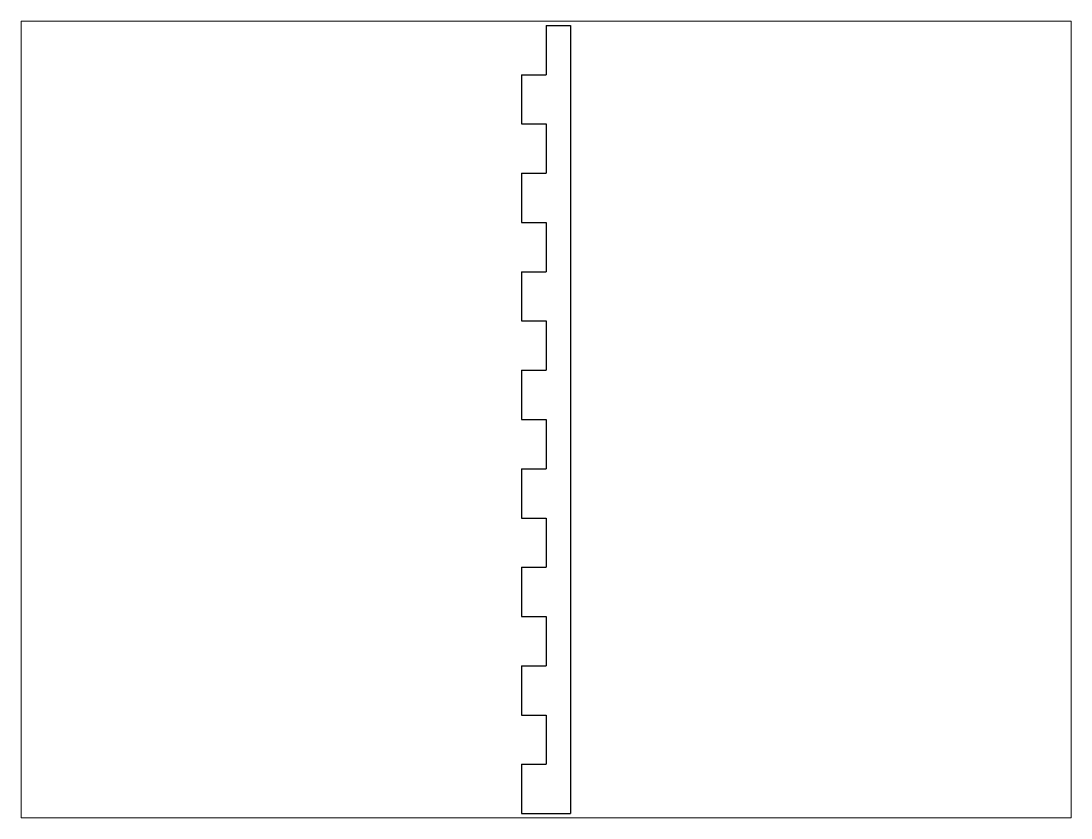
# Paper-space layout 'Layout1' of a CAD drawing. Header units: millimetres. Extents: x 26 to 231, y 20 to 176.
# The model-space entities are those that its viewports show. They can reach past a viewport. Long polylines and large blocks are cut down to what shows.
import ezdxf

# ---------------------------------------------------------------- set-up
doc = ezdxf.new("R2010")
doc.units = ezdxf.units.MM
doc.layers.add('Tallar', color=1, linetype='Continuous', lineweight=5)

msp = doc.modelspace()

# ---------------------------------------------------------------- linework, layer by layer
at = {"layer": 'Tallar', "linetype": 'Continuous', "lineweight": 25}
for p, q in [((26.66, 176.28), (31.66, 176.28)), ((26.66, 176.28), (26.66, 166.28)), ((31.66, 176.28), (31.66, 16.28)), ((21.66, 166.28), (26.66, 166.28)), ((21.66, 166.28), (21.66, 156.28)), ((21.66, 156.28), (26.66, 156.28)), ((26.66, 156.28), (26.66, 146.28)), ((21.66, 146.28), (26.66, 146.28)), ((21.66, 146.28), (21.66, 136.28)), ((21.66, 136.28), (26.66, 136.28)), ((26.66, 136.28), (26.66, 126.28)), ((21.66, 126.28), (26.66, 126.28)), ((21.66, 126.28), (21.66, 116.28)), ((21.66, 116.28), (26.66, 116.28)), ((26.66, 116.28), (26.66, 106.28)), ((21.66, 106.28), (26.66, 106.28)), ((21.66, 106.28), (21.66, 96.28)), ((21.66, 96.28), (26.66, 96.28)), ((26.66, 96.28), (26.66, 86.28)), ((21.66, 86.28), (26.66, 86.28)), ((21.66, 86.28), (21.66, 76.28)), ((21.66, 76.28), (26.66, 76.28)), ((26.66, 76.28), (26.66, 66.28)), ((21.66, 66.28), (26.66, 66.28)), ((21.66, 66.28), (21.66, 56.28)), ((21.66, 56.28), (26.66, 56.28)), ((26.66, 56.28), (26.66, 46.28)), ((21.66, 46.28), (26.66, 46.28)), ((21.66, 46.28), (21.66, 36.28)), ((21.66, 36.28), (26.66, 36.28)), ((26.66, 36.28), (26.66, 26.28)), ((21.66, 26.28), (26.66, 26.28)), ((21.66, 26.28), (21.66, 16.28)), ((21.66, 16.28), (31.66, 16.28))]:
    msp.add_line(p, q, dxfattribs=at)

psp = doc.layouts.get("Layout1")

# ---------------------------------------------------------------- viewports
at = {"layer": '0'}
psp.add_viewport(center=(128.5, 97.5), size=(205.6, 156), view_center_point=(26.66, 96.28), view_height=161.8147, dxfattribs=at)

doc.saveas('drawing.dxf')
